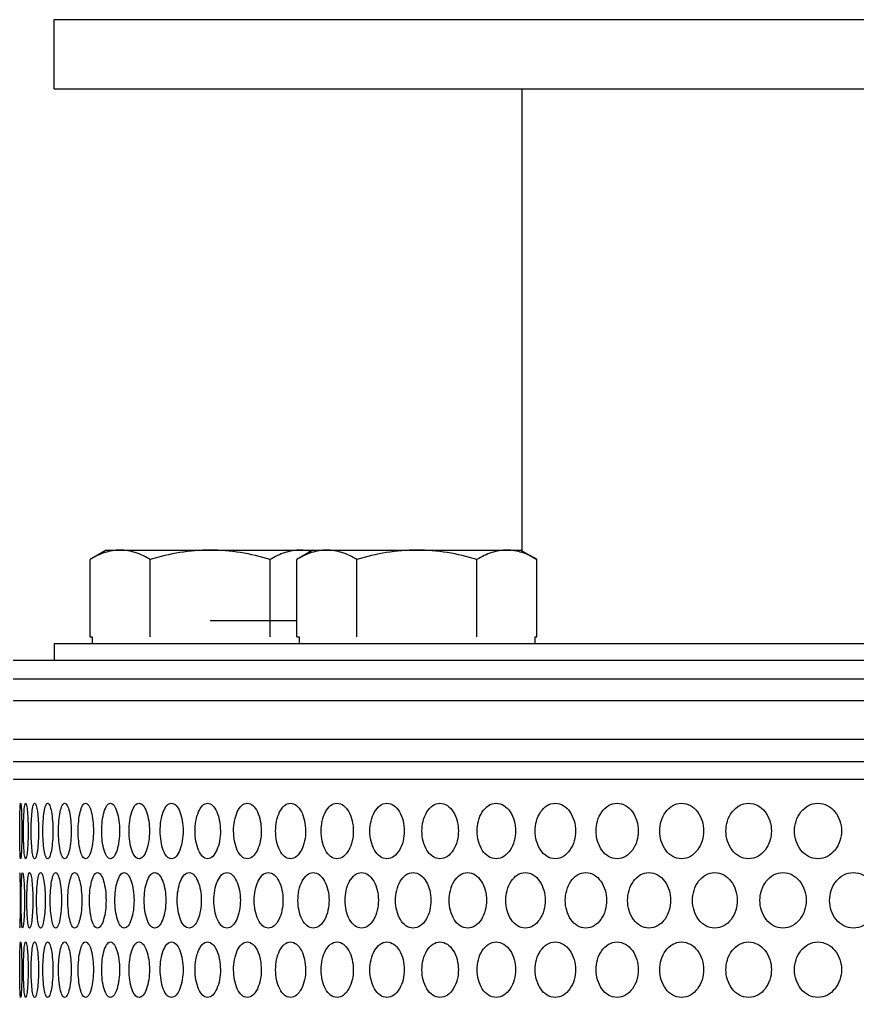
# Model space of a CAD drawing. Header units: millimetres. Extents: x 750 to 8479, y 2174 to 4333.
# Drawn here: x 1027.4 to 1148.3, y 3035.1 to 3176.1 of the extents above; entities that cross this region are included whole.
import ezdxf

# ---------------------------------------------------------------- set-up
doc = ezdxf.new("R2010")
doc.units = ezdxf.units.MM
doc.header["$LTSCALE"] = 153.67
doc.layers.get('0').update_dxf_attribs({"linetype": 'CONTINUOUS'})
doc.layers.add('00_BUW_DATUM', color=7, linetype='CONTINUOUS')
doc.layers.add('02___PRT_ALL_AXES', color=7, linetype='CONTINUOUS')

msp = doc.modelspace()

# ---------------------------------------------------------------- linework, layer by layer
at = {"color": 0, "linetype": 'Continuous'}
for p, q in [((1037.59129, 3087.06591), (1037.91181, 3087.06591)), ((1067.40063, 3087.06591), (1067.72115, 3087.06591)), ((1101.72113, 3087.06591), (1102.04165, 3087.06591))]:
    msp.add_line(p, q, dxfattribs=at)
at = {"layer": '00_BUW_DATUM', "color": 0, "linetype": 'Continuous'}
for p, q in [((1039.91179, 3099.56591), (1037.59129, 3098.22617)), ((1039.91179, 3099.56591), (1099.72114, 3099.56591)), ((1069.72114, 3099.56591), (1067.40063, 3098.22617)), ((1099.72114, 3099.56591), (1102.04165, 3098.22617)), ((1037.59129, 3087.06591), (1037.59129, 3098.22617)), ((1046.25154, 3087.06591), (1046.25154, 3098.22617)), ((1063.57205, 3087.06591), (1063.57205, 3098.22617)), ((1067.40063, 3087.06591), (1067.40063, 3098.22617)), ((1076.06089, 3087.06591), (1076.06089, 3098.22617)), ((1093.3814, 3087.06591), (1093.3814, 3098.22617)), ((1102.04165, 3087.06591), (1102.04165, 3098.22617)), ((1067.40063, 3089.36591), (1054.88828, 3089.36591)), ((1037.91181, 3087.06591), (1037.91181, 3086.06591)), ((1067.72115, 3087.06591), (1067.72115, 3086.06591)), ((1101.72113, 3087.06591), (1101.72113, 3086.06591))]:
    msp.add_line(p, q, dxfattribs=at)
for points, knots in [([(1041.92141, 3099.56591), (1041.18205, 3099.56591), (1039.65235, 3099.28912), (1038.27101, 3098.6186), (1037.59129, 3098.22617)], [0, 0, 0, 0, 0.485068846, 1, 1, 1, 1]), ([(1046.25154, 3098.22617), (1045.57183, 3098.6186), (1044.1905, 3099.28913), (1042.66079, 3099.56591), (1041.92141, 3099.56591)], [0, 0, 0, 0, 0.514923019, 1, 1, 1, 1]), ([(1054.91179, 3099.56591), (1053.44785, 3099.56591), (1050.51523, 3099.31016), (1047.65864, 3098.63236), (1046.25154, 3098.22617)], [0, 0, 0, 0, 0.499895575, 1, 1, 1, 1]), ([(1063.57205, 3098.22617), (1062.16497, 3098.63235), (1059.30839, 3099.31017), (1056.37576, 3099.56591), (1054.91179, 3099.56591)], [0, 0, 0, 0, 0.500095806, 1, 1, 1, 1]), ([(1067.90218, 3099.56591), (1067.16282, 3099.56591), (1065.63311, 3099.28912), (1064.25177, 3098.6186), (1063.57205, 3098.22617)], [0, 0, 0, 0, 0.485068846, 1, 1, 1, 1]), ([(1071.73076, 3099.56591), (1070.9914, 3099.56591), (1069.46169, 3099.28912), (1068.08036, 3098.6186), (1067.40063, 3098.22617)], [0, 0, 0, 0, 0.485068846, 1, 1, 1, 1]), ([(1076.06089, 3098.22617), (1075.38118, 3098.6186), (1073.99985, 3099.28913), (1072.47013, 3099.56591), (1071.73076, 3099.56591)], [0, 0, 0, 0, 0.514923019, 1, 1, 1, 1]), ([(1084.72114, 3099.56591), (1083.2572, 3099.56591), (1080.32458, 3099.31016), (1077.46799, 3098.63236), (1076.06089, 3098.22617)], [0, 0, 0, 0, 0.499895575, 1, 1, 1, 1]), ([(1093.3814, 3098.22617), (1091.97432, 3098.63235), (1089.11774, 3099.31017), (1086.18511, 3099.56591), (1084.72114, 3099.56591)], [0, 0, 0, 0, 0.500095806, 1, 1, 1, 1]), ([(1097.71152, 3099.56591), (1096.97216, 3099.56591), (1095.44246, 3099.28912), (1094.06112, 3098.6186), (1093.3814, 3098.22617)], [0, 0, 0, 0, 0.485068846, 1, 1, 1, 1]), ([(1102.04165, 3098.22617), (1101.36194, 3098.6186), (1099.98061, 3099.28913), (1098.4509, 3099.56591), (1097.71152, 3099.56591)], [0, 0, 0, 0, 0.514923019, 1, 1, 1, 1])]:
    msp.add_open_spline(points, degree=3, knots=knots, dxfattribs=at)
msp.add_open_spline([(1069.39452, 3099.39611), (1068.90611, 3099.5062), (1068.40283, 3099.56591), (1067.90218, 3099.56591)], degree=3, dxfattribs=at)
at = {"layer": '02___PRT_ALL_AXES', "color": 0, "linetype": 'Continuous'}
for p, q in [((1032.41179, 3166.06591), (1032.41179, 3176.06591)), ((1032.41179, 3176.06591), (1522.41179, 3176.06591)), ((1032.41179, 3166.06591), (1522.41179, 3166.06591)), ((1099.91855, 3099.45194), (1099.91855, 3166.06591)), ((1032.41179, 3086.06591), (1032.41179, 3083.65331)), ((1522.41179, 3086.06591), (1032.41179, 3086.06591)), ((1529.25067, 3083.65331), (1023.94441, 3083.65331)), ((1538.06146, 3080.94215), (1015.07662, 3080.94215)), ((1012.81221, 3077.88197), (1538.5751, 3077.88197)), ((1538.18463, 3072.24985), (1012.81221, 3072.24985)), ((1012.91179, 3069.06591), (1538.54864, 3069.06591)), ((1529.25067, 3066.47852), (1023.94441, 3066.47852))]:
    msp.add_line(p, q, dxfattribs=at)
for points in [[(1027.5714, 3055.06591), (1027.55016, 3055.08775), (1027.51621, 3055.29974), (1027.4815, 3056.24269), (1027.46358, 3057.58256), (1027.45829, 3059.04925), (1027.46336, 3060.52312), (1027.48119, 3061.87762), (1027.51602, 3062.83075), (1027.55007, 3063.04428), (1027.5714, 3063.06591)], [(1027.5714, 3063.06591), (1027.59265, 3063.04407), (1027.63469, 3062.83209), (1027.69552, 3061.88914), (1027.73773, 3060.54927), (1027.75223, 3059.08257), (1027.73831, 3057.60871), (1027.69613, 3056.25421), (1027.63493, 3055.30107), (1027.59273, 3055.08754), (1027.5714, 3055.06591)], [(1028.29324, 3055.06591), (1028.24335, 3055.08775), (1028.15816, 3055.29974), (1028.059, 3056.24269), (1028.00051, 3057.58256), (1027.98186, 3059.04925), (1027.99975, 3060.52312), (1028.05807, 3061.87762), (1028.15769, 3062.83075), (1028.24314, 3063.04428), (1028.29324, 3063.06591)], [(1028.29324, 3063.06591), (1028.34313, 3063.04407), (1028.43639, 3062.83209), (1028.56159, 3061.88914), (1028.6443, 3060.54927), (1028.67214, 3059.08257), (1028.64542, 3057.60871), (1028.56282, 3056.25421), (1028.43692, 3055.30107), (1028.34333, 3055.08754), (1028.29324, 3055.06591)], [(1029.59524, 3055.06591), (1029.51682, 3055.08775), (1029.3806, 3055.29974), (1029.21722, 3056.24269), (1029.11829, 3057.58256), (1029.08632, 3059.04925), (1029.117, 3060.52312), (1029.21567, 3061.87762), (1029.37983, 3062.83075), (1029.5165, 3063.04428), (1029.59524, 3063.06591)], [(1029.59524, 3063.06591), (1029.67367, 3063.04407), (1029.81792, 3062.83209), (1030.0072, 3061.88914), (1030.13023, 3060.54927), (1030.17133, 3059.08257), (1030.13188, 3057.60871), (1030.00905, 3056.25421), (1029.81874, 3055.30107), (1029.67398, 3055.08754), (1029.59524, 3055.06591)], [(1031.47438, 3055.06591), (1031.36761, 3055.08775), (1031.18067, 3055.29974), (1030.95345, 3056.24269), (1030.81432, 3057.58256), (1030.76911, 3059.04925), (1030.81249, 3060.52312), (1030.95128, 3061.87762), (1031.17962, 3062.83075), (1031.36718, 3063.04428), (1031.47438, 3063.06591)], [(1031.47438, 3063.06591), (1031.58116, 3063.04407), (1031.77608, 3062.83209), (1032.029, 3061.88914), (1032.19204, 3060.54927), (1032.24632, 3059.08257), (1032.19422, 3057.60871), (1032.03146, 3056.25421), (1031.77718, 3055.30107), (1031.58158, 3055.08754), (1031.47438, 3055.06591)], [(1033.92629, 3055.06591), (1033.79142, 3055.08775), (1033.55418, 3055.29974), (1033.26366, 3056.24269), (1033.08465, 3057.58256), (1033.0263, 3059.04925), (1033.08229, 3060.52312), (1033.26088, 3061.87762), (1033.55285, 3062.83075), (1033.79087, 3063.04428), (1033.92629, 3063.06591)], [(1033.92629, 3063.06591), (1034.06116, 3063.04407), (1034.30629, 3062.83209), (1034.62226, 3061.88914), (1034.82495, 3060.54927), (1034.89227, 3059.08257), (1034.82765, 3057.60871), (1034.62533, 3056.25421), (1034.30767, 3055.30107), (1034.0617, 3055.08754), (1033.92629, 3055.06591)], [(1036.94524, 3055.06591), (1036.78258, 3055.08775), (1036.49561, 3055.29974), (1036.14246, 3056.24269), (1035.92398, 3057.58256), (1035.85263, 3059.04925), (1035.9211, 3060.52312), (1036.13907, 3061.87762), (1036.494, 3062.83075), (1036.78193, 3063.04428), (1036.94524, 3063.06591)], [(1036.94524, 3063.06591), (1037.10789, 3063.04407), (1037.40266, 3062.83209), (1037.78094, 3061.88914), (1038.0228, 3060.54927), (1038.10302, 3059.08257), (1038.02603, 3057.60871), (1037.78462, 3056.25421), (1037.40432, 3055.30107), (1037.10855, 3055.08754), (1036.94524, 3055.06591)], [(1040.52421, 3055.06591), (1040.33415, 3055.08775), (1039.9981, 3055.29974), (1039.58315, 3056.24269), (1039.32572, 3057.58256), (1039.24153, 3059.04925), (1039.32231, 3060.52312), (1039.57917, 3061.87762), (1039.99622, 3062.83075), (1040.33338, 3063.04428), (1040.52421, 3063.06591)], [(1040.52421, 3063.06591), (1040.71427, 3063.04407), (1041.05799, 3062.83209), (1041.4977, 3061.88914), (1041.77817, 3060.54927), (1041.87109, 3059.08257), (1041.78191, 3057.60871), (1041.50197, 3056.25421), (1041.05993, 3055.30107), (1040.71503, 3055.08754), (1040.52421, 3055.06591)], [(1044.65486, 3055.06591), (1044.43784, 3055.08775), (1044.05351, 3055.29974), (1043.57771, 3056.24269), (1043.28192, 3057.58256), (1043.1851, 3059.04925), (1043.27801, 3060.52312), (1043.57314, 3061.87762), (1044.05135, 3062.83075), (1044.43696, 3063.04428), (1044.65486, 3063.06591)], [(1044.65486, 3063.06591), (1044.87188, 3063.04407), (1045.26376, 3062.83209), (1045.76388, 3061.88914), (1046.08231, 3060.54927), (1046.18771, 3059.08257), (1046.08655, 3057.60871), (1045.76873, 3056.25421), (1045.26597, 3055.30107), (1044.87276, 3055.08754), (1044.65486, 3055.06591)], [(1049.32758, 3055.06591), (1049.08409, 3055.08775), (1048.65238, 3055.29974), (1048.11685, 3056.24269), (1047.78339, 3057.58256), (1047.67416, 3059.04925), (1047.77898, 3060.52312), (1048.1117, 3061.87762), (1048.64995, 3062.83075), (1049.08312, 3063.04428), (1049.32758, 3063.06591)], [(1049.32758, 3063.06591), (1049.57106, 3063.04407), (1050.01017, 3062.83209), (1050.56954, 3061.88914), (1050.92518, 3060.54927), (1051.04282, 3059.08257), (1050.92992, 3057.60871), (1050.57496, 3056.25421), (1050.01265, 3055.30107), (1049.57204, 3055.08754), (1049.32758, 3055.06591)], [(1054.53148, 3055.06591), (1054.2621, 3055.08775), (1053.784, 3055.29974), (1053.18999, 3056.24269), (1052.81964, 3057.58256), (1052.69825, 3059.04925), (1052.81474, 3060.52312), (1053.18427, 3061.87762), (1053.78131, 3062.83075), (1054.26102, 3063.04428), (1054.53148, 3063.06591)], [(1054.53148, 3063.06591), (1054.80085, 3063.04407), (1055.28618, 3062.83209), (1055.90349, 3061.88914), (1056.29551, 3060.54927), (1056.42512, 3059.08257), (1056.30073, 3057.60871), (1055.90947, 3056.25421), (1055.28891, 3055.30107), (1054.80194, 3055.08754), (1054.53148, 3055.06591)], [(1060.25444, 3055.06591), (1059.9598, 3055.08775), (1059.43643, 3055.29974), (1058.78531, 3056.24269), (1058.37893, 3057.58256), (1058.24567, 3059.04925), (1058.37355, 3060.52312), (1058.77905, 3061.87762), (1059.43349, 3062.83075), (1059.95862, 3063.04428), (1060.25444, 3063.06591)], [(1060.25444, 3063.06591), (1060.54908, 3063.04407), (1061.07949, 3062.83209), (1061.75331, 3061.88914), (1062.1808, 3060.54927), (1062.32207, 3059.08257), (1062.18649, 3057.60871), (1061.75983, 3056.25421), (1061.08248, 3055.30107), (1060.55026, 3055.08754), (1060.25444, 3055.06591)], [(1066.48314, 3055.06591), (1066.16392, 3055.08775), (1065.5965, 3055.29974), (1064.88979, 3056.24269), (1064.44833, 3057.58256), (1064.3035, 3059.04925), (1064.44249, 3060.52312), (1064.88299, 3061.87762), (1065.5933, 3062.83075), (1066.16264, 3063.04428), (1066.48314, 3063.06591)], [(1066.48314, 3063.06591), (1066.80235, 3063.04407), (1067.37661, 3062.83209), (1068.10537, 3061.88914), (1068.56734, 3060.54927), (1068.71995, 3059.08257), (1068.57349, 3057.60871), (1068.11242, 3056.25421), (1067.37985, 3055.30107), (1066.80364, 3055.08754), (1066.48314, 3055.06591)], [(1073.20306, 3055.06591), (1072.86001, 3055.08775), (1072.24986, 3055.29974), (1071.48921, 3056.24269), (1071.0137, 3057.58256), (1070.85764, 3059.04925), (1071.0074, 3060.52312), (1071.48189, 3061.87762), (1072.24642, 3062.83075), (1072.85863, 3063.04428), (1073.20306, 3063.06591)], [(1073.20306, 3063.06591), (1073.54611, 3063.04407), (1074.16289, 3062.83209), (1074.94488, 3061.88914), (1075.44025, 3060.54927), (1075.60384, 3059.08257), (1075.44684, 3057.60871), (1074.95244, 3056.25421), (1074.16636, 3055.30107), (1073.54749, 3055.08754), (1073.20306, 3055.06591)], [(1080.39857, 3055.06591), (1080.03248, 3055.08775), (1079.38102, 3055.29974), (1078.5682, 3056.24269), (1078.05974, 3057.58256), (1077.89282, 3059.04925), (1078.053, 3060.52312), (1078.56038, 3061.87762), (1079.37735, 3062.83075), (1080.03101, 3063.04428), (1080.39857, 3063.06591)], [(1080.39857, 3063.06591), (1080.76465, 3063.04407), (1081.4225, 3062.83209), (1082.25591, 3061.88914), (1082.78353, 3060.54927), (1082.95772, 3059.08257), (1082.79055, 3057.60871), (1082.26397, 3056.25421), (1081.42621, 3055.30107), (1080.76612, 3055.08754), (1080.39857, 3055.06591)], [(1088.05289, 3055.06591), (1087.66462, 3055.08775), (1086.97337, 3055.29974), (1086.11028, 3056.24269), (1085.57005, 3057.58256), (1085.39265, 3059.04925), (1085.56289, 3060.52312), (1086.10196, 3061.87762), (1086.96948, 3062.83075), (1087.66306, 3063.04428), (1088.05289, 3063.06591)], [(1088.05289, 3063.06591), (1088.44116, 3063.04407), (1089.13855, 3062.83209), (1090.02144, 3061.88914), (1090.58007, 3060.54927), (1090.76446, 3059.08257), (1090.5875, 3057.60871), (1090.02998, 3056.25421), (1089.14248, 3055.30107), (1088.44272, 3055.08754), (1088.05289, 3055.06591)], [(1096.14821, 3055.06591), (1095.73866, 3055.08775), (1095.00922, 3055.29974), (1094.09787, 3056.24269), (1093.52714, 3057.58256), (1093.33968, 3059.04925), (1093.51958, 3060.52312), (1094.08909, 3061.87762), (1095.00512, 3062.83075), (1095.73702, 3063.04428), (1096.14821, 3063.06591)], [(1096.14821, 3063.06591), (1096.55776, 3063.04407), (1097.29307, 3062.83209), (1098.22337, 3061.88914), (1098.81173, 3060.54927), (1099.00588, 3059.08257), (1098.81955, 3057.60871), (1098.23237, 3056.25421), (1097.29722, 3055.30107), (1096.5594, 3055.08754), (1096.14821, 3055.06591)], [(1104.66567, 3055.06591), (1104.2358, 3055.08775), (1103.46988, 3055.29974), (1102.51238, 3056.24269), (1101.91248, 3057.58256), (1101.71539, 3059.04925), (1101.90452, 3060.52312), (1102.50315, 3061.87762), (1103.46557, 3062.83075), (1104.23407, 3063.04428), (1104.66567, 3063.06591)], [(1104.66567, 3063.06591), (1105.09554, 3063.04407), (1105.86707, 3062.83209), (1106.84262, 3061.88914), (1107.45932, 3060.54927), (1107.66278, 3059.08257), (1107.46752, 3057.60871), (1106.85206, 3056.25421), (1105.87141, 3055.30107), (1105.09727, 3055.08754), (1104.66567, 3055.06591)], [(1113.58544, 3055.06591), (1113.13625, 3055.08775), (1112.33562, 3055.29974), (1111.33421, 3056.24269), (1110.70653, 3057.58256), (1110.50027, 3059.04925), (1110.69821, 3060.52312), (1111.32456, 3061.87762), (1112.33112, 3062.83075), (1113.13444, 3063.04428), (1113.58544, 3063.06591)], [(1113.58544, 3063.06591), (1114.03463, 3063.04407), (1114.84057, 3062.83209), (1115.85911, 3061.88914), (1116.50272, 3060.54927), (1116.71501, 3059.08257), (1116.51128, 3057.60871), (1115.86895, 3056.25421), (1114.84511, 3055.30107), (1114.03644, 3055.08754), (1113.58544, 3055.06591)], [(1122.88674, 3055.06591), (1122.41927, 3055.08775), (1121.58581, 3055.29974), (1120.54282, 3056.24269), (1119.88882, 3057.58256), (1119.67387, 3059.04925), (1119.88014, 3060.52312), (1120.53276, 3061.87762), (1121.58112, 3062.83075), (1122.41739, 3063.04428), (1122.88674, 3063.06591)], [(1122.88674, 3063.06591), (1123.35421, 3063.04407), (1124.19268, 3062.83209), (1125.25183, 3061.88914), (1125.92085, 3060.54927), (1126.14149, 3059.08257), (1125.92975, 3057.60871), (1125.26207, 3056.25421), (1124.19741, 3055.30107), (1123.35609, 3055.08754), (1122.88674, 3055.06591)], [(1132.54791, 3055.06591), (1132.06325, 3055.08775), (1131.1989, 3055.29974), (1130.11675, 3056.24269), (1129.43796, 3057.58256), (1129.21483, 3059.04925), (1129.42896, 3060.52312), (1130.10632, 3061.87762), (1131.19403, 3062.83075), (1132.0613, 3063.04428), (1132.54791, 3063.06591)], [(1132.54791, 3063.06591), (1133.03257, 3063.04407), (1133.90162, 3062.83209), (1134.99891, 3061.88914), (1135.69179, 3060.54927), (1135.92026, 3059.08257), (1135.701, 3057.60871), (1135.00952, 3056.25421), (1133.90652, 3055.30107), (1133.03452, 3055.08754), (1132.54791, 3055.06591)], [(1142.54646, 3055.06591), (1142.04573, 3055.08775), (1141.1525, 3055.29974), (1140.03372, 3056.24269), (1139.33172, 3057.58256), (1139.10092, 3059.04925), (1139.32241, 3060.52312), (1140.02293, 3061.87762), (1141.14747, 3062.83075), (1142.04372, 3063.04428), (1142.54646, 3063.06591)], [(1142.54646, 3063.06591), (1143.04718, 3063.04407), (1143.94478, 3062.83209), (1145.07766, 3061.88914), (1145.79278, 3060.54927), (1146.02855, 3059.08257), (1145.80228, 3057.60871), (1145.08861, 3056.25421), (1143.94984, 3055.30107), (1143.04919, 3055.08754), (1142.54646, 3055.06591)], [(1027.42862, 3053.06591), (1027.43552, 3053.04407), (1027.45192, 3052.83209), (1027.4805, 3051.88914), (1027.50241, 3050.54927), (1027.51024, 3049.08257), (1027.50272, 3047.60871), (1027.48079, 3046.25421), (1027.45201, 3045.30107), (1027.43555, 3045.08754), (1027.42862, 3045.06591)], [(1027.85966, 3045.06591), (1027.82408, 3045.08775), (1027.7645, 3045.29974), (1027.69755, 3046.24269), (1027.65933, 3047.58256), (1027.64735, 3049.04925), (1027.65884, 3050.52312), (1027.69692, 3051.87762), (1027.76417, 3052.83075), (1027.82394, 3053.04428), (1027.85966, 3053.06591)], [(1027.85966, 3053.06591), (1027.89524, 3053.04407), (1027.96291, 3052.83209), (1028.05595, 3051.88914), (1028.11844, 3050.54927), (1028.13961, 3049.08257), (1028.11928, 3047.60871), (1028.05688, 3046.25421), (1027.9633, 3045.30107), (1027.89538, 3045.08754), (1027.85966, 3045.06591)], [(1028.87188, 3045.06591), (1028.8077, 3045.08775), (1028.69696, 3045.29974), (1028.56566, 3046.24269), (1028.48693, 3047.58256), (1028.46161, 3049.04925), (1028.4859, 3050.52312), (1028.56441, 3051.87762), (1028.69634, 3052.83075), (1028.80744, 3053.04428), (1028.87188, 3053.06591)], [(1028.87188, 3053.06591), (1028.93605, 3053.04407), (1029.05485, 3052.83209), (1029.21213, 3051.88914), (1029.31503, 3050.54927), (1029.34951, 3049.08257), (1029.31642, 3047.60871), (1029.21367, 3046.25421), (1029.05552, 3045.30107), (1028.93631, 3045.08754), (1028.87188, 3045.06591)], [(1030.46291, 3045.06591), (1030.37029, 3045.08775), (1030.20866, 3045.29974), (1030.01331, 3046.24269), (1029.89424, 3047.58256), (1029.85564, 3049.04925), (1029.89268, 3050.52312), (1030.01144, 3051.87762), (1030.20775, 3052.83075), (1030.36992, 3053.04428), (1030.46291, 3053.06591)], [(1030.46291, 3053.06591), (1030.55554, 3053.04407), (1030.72518, 3052.83209), (1030.94634, 3051.88914), (1031.08942, 3050.54927), (1031.13712, 3049.08257), (1031.09133, 3047.60871), (1030.9485, 3046.25421), (1030.72614, 3045.30107), (1030.55591, 3045.08754), (1030.46291, 3045.06591)], [(1032.62907, 3045.06591), (1032.50821, 3045.08775), (1032.29606, 3045.29974), (1032.03712, 3046.24269), (1031.878, 3047.58256), (1031.8262, 3049.04925), (1031.8759, 3050.52312), (1032.03464, 3051.87762), (1032.29486, 3052.83075), (1032.50772, 3053.04428), (1032.62907, 3053.06591)], [(1032.62907, 3053.06591), (1032.74992, 3053.04407), (1032.97001, 3052.83209), (1033.25454, 3051.88914), (1033.43746, 3050.54927), (1033.49828, 3049.08257), (1033.43991, 3047.60871), (1033.25731, 3046.25421), (1032.97125, 3045.30107), (1032.75041, 3045.08754), (1032.62907, 3045.06591)], [(1035.36529, 3045.06591), (1035.21648, 3045.08775), (1034.9543, 3045.29974), (1034.63238, 3046.24269), (1034.43357, 3047.58256), (1034.3687, 3049.04925), (1034.43095, 3050.52312), (1034.62929, 3051.87762), (1034.95283, 3052.83075), (1035.21588, 3053.04428), (1035.36529, 3053.06591)], [(1035.36529, 3053.06591), (1035.51409, 3053.04407), (1035.78412, 3052.83209), (1036.13135, 3051.88914), (1036.35369, 3050.54927), (1036.42748, 3049.08257), (1036.35666, 3047.60871), (1036.13472, 3046.25421), (1035.78565, 3045.30107), (1035.51469, 3045.08754), (1035.36529, 3045.06591)], [(1038.66521, 3045.06591), (1038.4888, 3045.08775), (1038.1772, 3045.29974), (1037.79304, 3046.24269), (1037.55501, 3047.58256), (1037.47723, 3049.04925), (1037.55187, 3050.52312), (1037.78935, 3051.87762), (1038.17545, 3052.83075), (1038.48809, 3053.04428), (1038.66521, 3053.06591)], [(1038.66521, 3053.06591), (1038.84162, 3053.04407), (1039.16096, 3052.83209), (1039.57008, 3051.88914), (1039.83132, 3050.54927), (1039.91791, 3049.08257), (1039.8348, 3047.60871), (1039.57405, 3046.25421), (1039.16276, 3045.30107), (1038.84233, 3045.08754), (1038.66521, 3045.06591)], [(1042.52114, 3045.06591), (1042.31754, 3045.08775), (1041.95725, 3045.29974), (1041.51175, 3046.24269), (1041.23506, 3047.58256), (1041.14453, 3049.04925), (1041.2314, 3050.52312), (1041.50747, 3051.87762), (1041.95523, 3052.83075), (1042.31672, 3053.04428), (1042.52114, 3053.06591)], [(1042.52114, 3053.06591), (1042.72475, 3053.04407), (1043.09265, 3052.83209), (1043.56271, 3051.88914), (1043.86224, 3050.54927), (1043.96143, 3049.08257), (1043.86624, 3047.60871), (1043.56727, 3046.25421), (1043.09472, 3045.30107), (1042.72557, 3045.08754), (1042.52114, 3045.06591)], [(1046.92411, 3045.06591), (1046.69379, 3045.08775), (1046.28565, 3045.29974), (1045.77984, 3046.24269), (1045.46513, 3047.58256), (1045.36207, 3049.04925), (1045.46096, 3050.52312), (1045.77498, 3051.87762), (1046.28336, 3052.83075), (1046.69286, 3053.04428), (1046.92411, 3053.06591)], [(1046.92411, 3053.06591), (1047.15443, 3053.04407), (1047.57004, 3052.83209), (1048.09995, 3051.88914), (1048.43708, 3050.54927), (1048.54863, 3049.08257), (1048.44157, 3047.60871), (1048.10508, 3046.25421), (1047.57239, 3045.30107), (1047.15536, 3045.08754), (1046.92411, 3045.06591)], [(1051.86386, 3045.06591), (1051.60736, 3045.08775), (1051.15232, 3045.29974), (1050.58738, 3046.24269), (1050.23537, 3047.58256), (1050.12002, 3049.04925), (1050.23071, 3050.52312), (1050.58195, 3051.87762), (1051.14976, 3052.83075), (1051.60632, 3053.04428), (1051.86386, 3053.06591)], [(1051.86386, 3053.06591), (1052.12036, 3053.04407), (1052.58271, 3052.83209), (1053.17123, 3051.88914), (1053.54517, 3050.54927), (1053.66883, 3049.08257), (1053.55015, 3047.60871), (1053.17693, 3046.25421), (1052.58532, 3045.30107), (1052.12139, 3045.08754), (1051.86386, 3045.06591)], [(1057.32888, 3045.06591), (1057.04679, 3045.08775), (1056.54591, 3045.29974), (1055.92316, 3046.24269), (1055.53469, 3047.58256), (1055.40732, 3049.04925), (1055.52954, 3050.52312), (1055.91717, 3051.87762), (1056.54309, 3052.83075), (1057.04566, 3053.04428), (1057.32888, 3053.06591)], [(1057.32888, 3053.06591), (1057.61097, 3053.04407), (1058.11899, 3052.83209), (1058.76474, 3051.88914), (1059.17462, 3050.54927), (1059.3101, 3049.08257), (1059.18007, 3047.60871), (1058.77099, 3046.25421), (1058.12185, 3045.30107), (1057.6121, 3045.08754), (1057.32888, 3045.06591)], [(1063.30645, 3045.06591), (1062.99943, 3045.08775), (1062.45388, 3045.29974), (1061.77477, 3046.24269), (1061.35073, 3047.58256), (1061.21164, 3049.04925), (1061.34511, 3050.52312), (1061.76823, 3051.87762), (1062.45081, 3052.83075), (1062.9982, 3053.04428), (1063.30645, 3053.06591)], [(1063.30645, 3053.06591), (1063.61347, 3053.04407), (1064.16596, 3052.83209), (1064.86745, 3051.88914), (1065.31231, 3050.54927), (1065.4593, 3049.08257), (1065.31824, 3047.60871), (1064.87424, 3046.25421), (1064.16908, 3045.30107), (1063.6147, 3045.08754), (1063.30645, 3045.06591)], [(1069.78265, 3045.06591), (1069.45142, 3045.08775), (1068.86246, 3045.29974), (1068.12857, 3046.24269), (1067.66995, 3047.58256), (1067.51946, 3049.04925), (1067.66387, 3050.52312), (1068.12151, 3051.87762), (1068.85914, 3052.83075), (1069.45009, 3053.04428), (1069.78265, 3053.06591)], [(1069.78265, 3053.06591), (1070.11388, 3053.04407), (1070.70957, 3052.83209), (1071.46516, 3051.88914), (1071.94397, 3050.54927), (1072.10211, 3049.08257), (1071.95034, 3047.60871), (1071.47247, 3046.25421), (1070.71293, 3045.30107), (1070.11521, 3045.08754), (1069.78265, 3045.06591)], [(1076.74239, 3045.06591), (1076.38772, 3045.08775), (1075.75672, 3045.29974), (1074.96977, 3046.24269), (1074.47764, 3047.58256), (1074.31609, 3049.04925), (1074.47111, 3050.52312), (1074.96219, 3051.87762), (1075.75317, 3052.83075), (1076.38629, 3053.04428), (1076.74239, 3053.06591)], [(1076.74239, 3053.06591), (1077.09706, 3053.04407), (1077.73456, 3052.83209), (1078.54249, 3051.88914), (1079.05413, 3050.54927), (1079.22307, 3049.08257), (1079.06094, 3047.60871), (1078.55031, 3046.25421), (1077.73815, 3045.30107), (1077.09849, 3045.08754), (1076.74239, 3045.06591)], [(1084.16946, 3045.06591), (1083.79218, 3045.08775), (1083.12062, 3045.29974), (1082.28243, 3046.24269), (1081.75793, 3047.58256), (1081.58572, 3049.04925), (1081.75098, 3050.52312), (1082.27435, 3051.87762), (1083.11684, 3052.83075), (1083.79066, 3053.04428), (1084.16946, 3053.06591)], [(1084.16946, 3053.06591), (1084.54675, 3053.04407), (1085.22457, 3052.83209), (1086.08297, 3051.88914), (1086.62625, 3050.54927), (1086.80559, 3049.08257), (1086.63348, 3047.60871), (1086.09127, 3046.25421), (1085.22839, 3045.30107), (1084.54827, 3045.08754), (1084.16946, 3045.06591)], [(1092.04658, 3045.06591), (1091.64756, 3045.08775), (1090.937, 3045.29974), (1090.04952, 3046.24269), (1089.49389, 3047.58256), (1089.3114, 3049.04925), (1089.48652, 3050.52312), (1090.04097, 3051.87762), (1090.933, 3052.83075), (1091.64595, 3053.04428), (1092.04658, 3053.06591)], [(1092.04658, 3053.06591), (1092.4456, 3053.04407), (1093.16217, 3052.83209), (1094.06902, 3051.88914), (1094.64269, 3050.54927), (1094.83201, 3049.08257), (1094.65032, 3047.60871), (1094.0778, 3046.25421), (1093.16621, 3045.30107), (1092.44721, 3045.08754), (1092.04658, 3045.06591)], [(1100.35539, 3045.06591), (1099.93556, 3045.08775), (1099.18766, 3045.29974), (1098.25296, 3046.24269), (1097.66748, 3047.58256), (1097.47514, 3049.04925), (1097.65971, 3050.52312), (1098.24396, 3051.87762), (1099.18345, 3052.83075), (1099.93387, 3053.04428), (1100.35539, 3053.06591)], [(1100.35539, 3053.06591), (1100.77522, 3053.04407), (1101.52886, 3052.83209), (1102.48207, 3051.88914), (1103.08477, 3050.54927), (1103.28363, 3049.08257), (1103.09279, 3047.60871), (1102.49128, 3046.25421), (1101.53311, 3045.30107), (1100.77691, 3045.08754), (1100.35539, 3045.06591)], [(1109.07654, 3045.06591), (1108.63688, 3045.08775), (1107.85338, 3045.29974), (1106.87364, 3046.24269), (1106.25967, 3047.58256), (1106.05794, 3049.04925), (1106.25153, 3050.52312), (1106.8642, 3051.87762), (1107.84897, 3052.83075), (1108.63512, 3053.04428), (1109.07654, 3053.06591)], [(1109.07654, 3053.06591), (1109.51621, 3053.04407), (1110.30516, 3052.83209), (1111.3025, 3051.88914), (1111.93284, 3050.54927), (1112.14078, 3049.08257), (1111.94122, 3047.60871), (1111.31214, 3046.25421), (1110.30961, 3045.30107), (1109.51797, 3045.08754), (1109.07654, 3045.06591)], [(1118.18973, 3045.06591), (1117.73127, 3045.08775), (1116.91399, 3045.29974), (1115.89149, 3046.24269), (1115.25046, 3047.58256), (1115.0398, 3049.04925), (1115.24196, 3050.52312), (1115.88163, 3051.87762), (1116.90939, 3052.83075), (1117.72942, 3053.04428), (1118.18973, 3053.06591)], [(1118.18973, 3053.06591), (1118.6482, 3053.04407), (1119.47064, 3052.83209), (1120.50978, 3051.88914), (1121.16629, 3050.54927), (1121.38283, 3049.08257), (1121.17502, 3047.60871), (1120.51983, 3046.25421), (1119.47527, 3045.30107), (1118.65004, 3045.08754), (1118.18973, 3045.06591)], [(1127.67373, 3045.06591), (1127.19753, 3045.08775), (1126.34837, 3045.29974), (1125.28549, 3046.24269), (1124.6189, 3047.58256), (1124.3998, 3049.04925), (1124.61006, 3050.52312), (1125.27525, 3051.87762), (1126.34359, 3052.83075), (1127.19561, 3053.04428), (1127.67373, 3053.06591)], [(1127.67373, 3053.06591), (1128.14993, 3053.04407), (1129.00394, 3052.83209), (1130.08247, 3051.88914), (1130.76362, 3050.54927), (1130.98824, 3049.08257), (1130.77268, 3047.60871), (1130.0929, 3046.25421), (1129.00875, 3045.30107), (1128.15185, 3045.08754), (1127.67373, 3045.06591)], [(1137.50645, 3045.06591), (1137.01362, 3045.08775), (1136.13456, 3045.29974), (1135.03378, 3046.24269), (1134.34319, 3047.58256), (1134.11615, 3049.04925), (1134.33402, 3050.52312), (1135.02317, 3051.87762), (1136.12962, 3052.83075), (1137.01163, 3053.04428), (1137.50645, 3053.06591)], [(1137.50645, 3053.06591), (1137.99928, 3053.04407), (1138.88287, 3052.83209), (1139.99828, 3051.88914), (1140.70248, 3050.54927), (1140.93467, 3049.08257), (1140.71184, 3047.60871), (1140.00906, 3046.25421), (1138.88785, 3045.30107), (1138.00127, 3045.08754), (1137.50645, 3045.06591)], [(1147.66499, 3045.06591), (1147.15668, 3045.08775), (1146.24978, 3045.29974), (1145.11366, 3046.24269), (1144.40066, 3047.58256), (1144.16623, 3049.04925), (1144.3912, 3050.52312), (1145.1027, 3051.87762), (1146.24467, 3052.83075), (1147.15463, 3053.04428), (1147.66499, 3053.06591)], [(1147.66499, 3053.06591), (1148.17331, 3053.04407), (1149.08442, 3052.83209), (1150.2341, 3051.88914), (1150.95971, 3050.54927), (1151.19893, 3049.08257), (1150.96936, 3047.60871), (1150.24521, 3046.25421), (1149.08955, 3045.30107), (1148.17535, 3045.08754), (1147.66499, 3045.06591)], [(1027.5714, 3035.06591), (1027.55016, 3035.08775), (1027.51621, 3035.29974), (1027.4815, 3036.24269), (1027.46358, 3037.58256), (1027.45829, 3039.04925), (1027.46336, 3040.52312), (1027.48119, 3041.87762), (1027.51602, 3042.83075), (1027.55007, 3043.04428), (1027.5714, 3043.06591)], [(1027.5714, 3043.06591), (1027.59265, 3043.04407), (1027.63469, 3042.83209), (1027.69552, 3041.88914), (1027.73773, 3040.54927), (1027.75223, 3039.08257), (1027.73831, 3037.60871), (1027.69613, 3036.25421), (1027.63493, 3035.30107), (1027.59273, 3035.08754), (1027.5714, 3035.06591)], [(1028.29324, 3035.06591), (1028.24335, 3035.08775), (1028.15816, 3035.29974), (1028.059, 3036.24269), (1028.00051, 3037.58256), (1027.98186, 3039.04925), (1027.99975, 3040.52312), (1028.05807, 3041.87762), (1028.15769, 3042.83075), (1028.24314, 3043.04428), (1028.29324, 3043.06591)], [(1028.29324, 3043.06591), (1028.34313, 3043.04407), (1028.43639, 3042.83209), (1028.56159, 3041.88914), (1028.6443, 3040.54927), (1028.67214, 3039.08257), (1028.64542, 3037.60871), (1028.56282, 3036.25421), (1028.43692, 3035.30107), (1028.34333, 3035.08754), (1028.29324, 3035.06591)], [(1029.59524, 3035.06591), (1029.51682, 3035.08775), (1029.3806, 3035.29974), (1029.21722, 3036.24269), (1029.11829, 3037.58256), (1029.08632, 3039.04925), (1029.117, 3040.52312), (1029.21567, 3041.87762), (1029.37983, 3042.83075), (1029.5165, 3043.04428), (1029.59524, 3043.06591)], [(1029.59524, 3043.06591), (1029.67367, 3043.04407), (1029.81792, 3042.83209), (1030.0072, 3041.88914), (1030.13023, 3040.54927), (1030.17133, 3039.08257), (1030.13188, 3037.60871), (1030.00905, 3036.25421), (1029.81874, 3035.30107), (1029.67398, 3035.08754), (1029.59524, 3035.06591)], [(1031.47438, 3035.06591), (1031.36761, 3035.08775), (1031.18067, 3035.29974), (1030.95345, 3036.24269), (1030.81432, 3037.58256), (1030.76911, 3039.04925), (1030.81249, 3040.52312), (1030.95128, 3041.87762), (1031.17962, 3042.83075), (1031.36718, 3043.04428), (1031.47438, 3043.06591)], [(1031.47438, 3043.06591), (1031.58116, 3043.04407), (1031.77608, 3042.83209), (1032.029, 3041.88914), (1032.19204, 3040.54927), (1032.24632, 3039.08257), (1032.19422, 3037.60871), (1032.03146, 3036.25421), (1031.77718, 3035.30107), (1031.58158, 3035.08754), (1031.47438, 3035.06591)], [(1033.92629, 3035.06591), (1033.79142, 3035.08775), (1033.55418, 3035.29974), (1033.26366, 3036.24269), (1033.08465, 3037.58256), (1033.0263, 3039.04925), (1033.08229, 3040.52312), (1033.26088, 3041.87762), (1033.55285, 3042.83075), (1033.79087, 3043.04428), (1033.92629, 3043.06591)], [(1033.92629, 3043.06591), (1034.06116, 3043.04407), (1034.30629, 3042.83209), (1034.62226, 3041.88914), (1034.82495, 3040.54927), (1034.89227, 3039.08257), (1034.82765, 3037.60871), (1034.62533, 3036.25421), (1034.30767, 3035.30107), (1034.0617, 3035.08754), (1033.92629, 3035.06591)], [(1036.94524, 3035.06591), (1036.78258, 3035.08775), (1036.49561, 3035.29974), (1036.14246, 3036.24269), (1035.92398, 3037.58256), (1035.85263, 3039.04925), (1035.9211, 3040.52312), (1036.13907, 3041.87762), (1036.494, 3042.83075), (1036.78193, 3043.04428), (1036.94524, 3043.06591)], [(1036.94524, 3043.06591), (1037.10789, 3043.04407), (1037.40266, 3042.83209), (1037.78094, 3041.88914), (1038.0228, 3040.54927), (1038.10302, 3039.08257), (1038.02603, 3037.60871), (1037.78462, 3036.25421), (1037.40432, 3035.30107), (1037.10855, 3035.08754), (1036.94524, 3035.06591)], [(1040.52421, 3035.06591), (1040.33415, 3035.08775), (1039.9981, 3035.29974), (1039.58315, 3036.24269), (1039.32572, 3037.58256), (1039.24153, 3039.04925), (1039.32231, 3040.52312), (1039.57917, 3041.87762), (1039.99622, 3042.83075), (1040.33338, 3043.04428), (1040.52421, 3043.06591)], [(1040.52421, 3043.06591), (1040.71427, 3043.04407), (1041.05799, 3042.83209), (1041.4977, 3041.88914), (1041.77817, 3040.54927), (1041.87109, 3039.08257), (1041.78191, 3037.60871), (1041.50197, 3036.25421), (1041.05993, 3035.30107), (1040.71503, 3035.08754), (1040.52421, 3035.06591)], [(1044.65486, 3035.06591), (1044.43784, 3035.08775), (1044.05351, 3035.29974), (1043.57771, 3036.24269), (1043.28192, 3037.58256), (1043.1851, 3039.04925), (1043.27801, 3040.52312), (1043.57314, 3041.87762), (1044.05135, 3042.83075), (1044.43696, 3043.04428), (1044.65486, 3043.06591)], [(1044.65486, 3043.06591), (1044.87188, 3043.04407), (1045.26376, 3042.83209), (1045.76388, 3041.88914), (1046.08231, 3040.54927), (1046.18771, 3039.08257), (1046.08655, 3037.60871), (1045.76873, 3036.25421), (1045.26597, 3035.30107), (1044.87276, 3035.08754), (1044.65486, 3035.06591)], [(1049.32758, 3035.06591), (1049.08409, 3035.08775), (1048.65238, 3035.29974), (1048.11685, 3036.24269), (1047.78339, 3037.58256), (1047.67416, 3039.04925), (1047.77898, 3040.52312), (1048.1117, 3041.87762), (1048.64995, 3042.83075), (1049.08312, 3043.04428), (1049.32758, 3043.06591)], [(1049.32758, 3043.06591), (1049.57106, 3043.04407), (1050.01017, 3042.83209), (1050.56954, 3041.88914), (1050.92518, 3040.54927), (1051.04282, 3039.08257), (1050.92992, 3037.60871), (1050.57496, 3036.25421), (1050.01265, 3035.30107), (1049.57204, 3035.08754), (1049.32758, 3035.06591)], [(1054.53148, 3035.06591), (1054.2621, 3035.08775), (1053.784, 3035.29974), (1053.18999, 3036.24269), (1052.81964, 3037.58256), (1052.69825, 3039.04925), (1052.81474, 3040.52312), (1053.18427, 3041.87762), (1053.78131, 3042.83075), (1054.26102, 3043.04428), (1054.53148, 3043.06591)], [(1054.53148, 3043.06591), (1054.80085, 3043.04407), (1055.28618, 3042.83209), (1055.90349, 3041.88914), (1056.29551, 3040.54927), (1056.42512, 3039.08257), (1056.30073, 3037.60871), (1055.90947, 3036.25421), (1055.28891, 3035.30107), (1054.80194, 3035.08754), (1054.53148, 3035.06591)], [(1060.25444, 3035.06591), (1059.9598, 3035.08775), (1059.43643, 3035.29974), (1058.78531, 3036.24269), (1058.37893, 3037.58256), (1058.24567, 3039.04925), (1058.37355, 3040.52312), (1058.77905, 3041.87762), (1059.43349, 3042.83075), (1059.95862, 3043.04428), (1060.25444, 3043.06591)], [(1060.25444, 3043.06591), (1060.54908, 3043.04407), (1061.07949, 3042.83209), (1061.75331, 3041.88914), (1062.1808, 3040.54927), (1062.32207, 3039.08257), (1062.18649, 3037.60871), (1061.75983, 3036.25421), (1061.08248, 3035.30107), (1060.55026, 3035.08754), (1060.25444, 3035.06591)], [(1066.48314, 3035.06591), (1066.16392, 3035.08775), (1065.5965, 3035.29974), (1064.88979, 3036.24269), (1064.44833, 3037.58256), (1064.3035, 3039.04925), (1064.44249, 3040.52312), (1064.88299, 3041.87762), (1065.5933, 3042.83075), (1066.16264, 3043.04428), (1066.48314, 3043.06591)], [(1066.48314, 3043.06591), (1066.80235, 3043.04407), (1067.37661, 3042.83209), (1068.10537, 3041.88914), (1068.56734, 3040.54927), (1068.71995, 3039.08257), (1068.57349, 3037.60871), (1068.11242, 3036.25421), (1067.37985, 3035.30107), (1066.80364, 3035.08754), (1066.48314, 3035.06591)], [(1073.20306, 3035.06591), (1072.86001, 3035.08775), (1072.24986, 3035.29974), (1071.48921, 3036.24269), (1071.0137, 3037.58256), (1070.85764, 3039.04925), (1071.0074, 3040.52312), (1071.48189, 3041.87762), (1072.24642, 3042.83075), (1072.85863, 3043.04428), (1073.20306, 3043.06591)], [(1073.20306, 3043.06591), (1073.54611, 3043.04407), (1074.16289, 3042.83209), (1074.94488, 3041.88914), (1075.44025, 3040.54927), (1075.60384, 3039.08257), (1075.44684, 3037.60871), (1074.95244, 3036.25421), (1074.16636, 3035.30107), (1073.54749, 3035.08754), (1073.20306, 3035.06591)], [(1080.39857, 3035.06591), (1080.03248, 3035.08775), (1079.38102, 3035.29974), (1078.5682, 3036.24269), (1078.05974, 3037.58256), (1077.89282, 3039.04925), (1078.053, 3040.52312), (1078.56038, 3041.87762), (1079.37735, 3042.83075), (1080.03101, 3043.04428), (1080.39857, 3043.06591)], [(1080.39857, 3043.06591), (1080.76465, 3043.04407), (1081.4225, 3042.83209), (1082.25591, 3041.88914), (1082.78353, 3040.54927), (1082.95772, 3039.08257), (1082.79055, 3037.60871), (1082.26397, 3036.25421), (1081.42621, 3035.30107), (1080.76612, 3035.08754), (1080.39857, 3035.06591)], [(1088.05289, 3035.06591), (1087.66462, 3035.08775), (1086.97337, 3035.29974), (1086.11028, 3036.24269), (1085.57005, 3037.58256), (1085.39265, 3039.04925), (1085.56289, 3040.52312), (1086.10196, 3041.87762), (1086.96948, 3042.83075), (1087.66306, 3043.04428), (1088.05289, 3043.06591)], [(1088.05289, 3043.06591), (1088.44116, 3043.04407), (1089.13855, 3042.83209), (1090.02144, 3041.88914), (1090.58007, 3040.54927), (1090.76446, 3039.08257), (1090.5875, 3037.60871), (1090.02998, 3036.25421), (1089.14248, 3035.30107), (1088.44272, 3035.08754), (1088.05289, 3035.06591)], [(1096.14821, 3035.06591), (1095.73866, 3035.08775), (1095.00922, 3035.29974), (1094.09787, 3036.24269), (1093.52714, 3037.58256), (1093.33968, 3039.04925), (1093.51958, 3040.52312), (1094.08909, 3041.87762), (1095.00512, 3042.83075), (1095.73702, 3043.04428), (1096.14821, 3043.06591)], [(1096.14821, 3043.06591), (1096.55776, 3043.04407), (1097.29307, 3042.83209), (1098.22337, 3041.88914), (1098.81173, 3040.54927), (1099.00588, 3039.08257), (1098.81955, 3037.60871), (1098.23237, 3036.25421), (1097.29722, 3035.30107), (1096.5594, 3035.08754), (1096.14821, 3035.06591)], [(1104.66567, 3035.06591), (1104.2358, 3035.08775), (1103.46988, 3035.29974), (1102.51238, 3036.24269), (1101.91248, 3037.58256), (1101.71539, 3039.04925), (1101.90452, 3040.52312), (1102.50315, 3041.87762), (1103.46557, 3042.83075), (1104.23407, 3043.04428), (1104.66567, 3043.06591)], [(1104.66567, 3043.06591), (1105.09554, 3043.04407), (1105.86707, 3042.83209), (1106.84262, 3041.88914), (1107.45932, 3040.54927), (1107.66278, 3039.08257), (1107.46752, 3037.60871), (1106.85206, 3036.25421), (1105.87141, 3035.30107), (1105.09727, 3035.08754), (1104.66567, 3035.06591)], [(1113.58544, 3035.06591), (1113.13625, 3035.08775), (1112.33562, 3035.29974), (1111.33421, 3036.24269), (1110.70653, 3037.58256), (1110.50027, 3039.04925), (1110.69821, 3040.52312), (1111.32456, 3041.87762), (1112.33112, 3042.83075), (1113.13444, 3043.04428), (1113.58544, 3043.06591)], [(1113.58544, 3043.06591), (1114.03463, 3043.04407), (1114.84057, 3042.83209), (1115.85911, 3041.88914), (1116.50272, 3040.54927), (1116.71501, 3039.08257), (1116.51128, 3037.60871), (1115.86895, 3036.25421), (1114.84511, 3035.30107), (1114.03644, 3035.08754), (1113.58544, 3035.06591)], [(1122.88674, 3035.06591), (1122.41927, 3035.08775), (1121.58581, 3035.29974), (1120.54282, 3036.24269), (1119.88882, 3037.58256), (1119.67387, 3039.04925), (1119.88014, 3040.52312), (1120.53276, 3041.87762), (1121.58112, 3042.83075), (1122.41739, 3043.04428), (1122.88674, 3043.06591)], [(1122.88674, 3043.06591), (1123.35421, 3043.04407), (1124.19268, 3042.83209), (1125.25183, 3041.88914), (1125.92085, 3040.54927), (1126.14149, 3039.08257), (1125.92975, 3037.60871), (1125.26207, 3036.25421), (1124.19741, 3035.30107), (1123.35609, 3035.08754), (1122.88674, 3035.06591)], [(1132.54791, 3035.06591), (1132.06325, 3035.08775), (1131.1989, 3035.29974), (1130.11675, 3036.24269), (1129.43796, 3037.58256), (1129.21483, 3039.04925), (1129.42896, 3040.52312), (1130.10632, 3041.87762), (1131.19403, 3042.83075), (1132.0613, 3043.04428), (1132.54791, 3043.06591)], [(1132.54791, 3043.06591), (1133.03257, 3043.04407), (1133.90162, 3042.83209), (1134.99891, 3041.88914), (1135.69179, 3040.54927), (1135.92026, 3039.08257), (1135.701, 3037.60871), (1135.00952, 3036.25421), (1133.90652, 3035.30107), (1133.03452, 3035.08754), (1132.54791, 3035.06591)], [(1142.54646, 3035.06591), (1142.04573, 3035.08775), (1141.1525, 3035.29974), (1140.03372, 3036.24269), (1139.33172, 3037.58256), (1139.10092, 3039.04925), (1139.32241, 3040.52312), (1140.02293, 3041.87762), (1141.14747, 3042.83075), (1142.04372, 3043.04428), (1142.54646, 3043.06591)], [(1142.54646, 3043.06591), (1143.04718, 3043.04407), (1143.94478, 3042.83209), (1145.07766, 3041.88914), (1145.79278, 3040.54927), (1146.02855, 3039.08257), (1145.80228, 3037.60871), (1145.08861, 3036.25421), (1143.94984, 3035.30107), (1143.04919, 3035.08754), (1142.54646, 3035.06591)]]:
    msp.add_open_spline(points, degree=3, dxfattribs=at)

doc.saveas('drawing.dxf')
